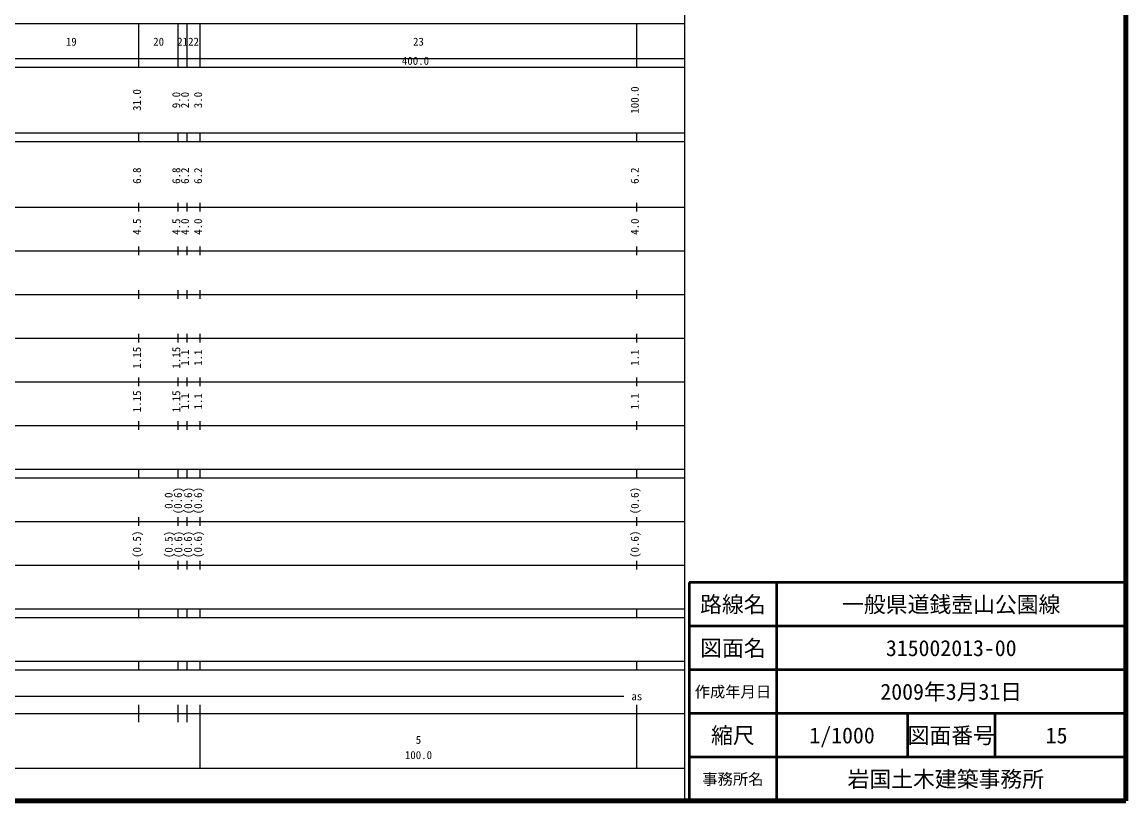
# Model space of a CAD drawing. Units: millimetres on the paper, enlarged 1000 times. Extents: x 62682 to 702682, y -6806 to 353194.
# Drawn here: x 449916 to 702682, y -6806 to 171551 of the extents above; entities that cross this region are included whole.
import ezdxf
from ezdxf.enums import TextEntityAlignment as Align

# ---------------------------------------------------------------- set-up
doc = ezdxf.new("R2010")
doc.units = ezdxf.units.MM
doc.header["$LTSCALE"] = 1000
for name, color, linetype, lineweight in [('M-TTL', 2, 'Continuous', 140), ('M-TTL-BAND', 7, 'Continuous', 25), ('M-TTL-FRAM', 2, 'Continuous', 50), ('M-TTL-LINE', 7, 'Continuous', 50)]:
    doc.layers.add(name, color=color, linetype=linetype, lineweight=lineweight)
doc.layers.add('M-TTL-TXT', color=7, linetype='Continuous')
doc.styles.add('ＭＳ ゴシック', font='')
doc.styles.get('ＭＳ ゴシック').set_extended_font_data('MS Gothic')

msp = doc.modelspace()

# ---------------------------------------------------------------- linework, layer by layer
at = {"layer": 'M-TTL'}
for p, q in [((702682, -6806), (702682, 353194)), ((62682, -6806), (702682, -6806))]:
    msp.add_line(p, q, dxfattribs=at)
at = {"layer": 'M-TTL-BAND'}
for p, q in [((601682, -6806), (601682, 343194)), ((90682, 171194), (601682, 171194)), ((476682, 161194), (476682, 171194)), ((485682, 161194), (485682, 171194)), ((487682, 161194), (487682, 171194)), ((490682, 161194), (490682, 171194)), ((590682, 161194), (590682, 171194)), ((62682, 163194), (601682, 163194)), ((62682, 161194), (601682, 161194)), ((62682, 146194), (601682, 146194)), ((62682, 144194), (601682, 144194)), ((476682, 144194), (476682, 146194)), ((485682, 144194), (485682, 146194)), ((487682, 144194), (487682, 146194)), ((490682, 144194), (490682, 146194)), ((590682, 144194), (590682, 146194)), ((62682, 129194), (601682, 129194)), ((476682, 128194), (476682, 130194)), ((485682, 128194), (485682, 130194)), ((487682, 128194), (487682, 130194)), ((490682, 128194), (490682, 130194)), ((590682, 128194), (590682, 130194)), ((68682, 119194), (601682, 119194)), ((476682, 118194), (476682, 120194)), ((485682, 118194), (485682, 120194)), ((487682, 118194), (487682, 120194)), ((490682, 118194), (490682, 120194)), ((590682, 118194), (590682, 120194)), ((74682, 109194), (601682, 109194)), ((476682, 108194), (476682, 110194)), ((485682, 108194), (485682, 110194)), ((487682, 108194), (487682, 110194)), ((490682, 108194), (490682, 110194)), ((590682, 108194), (590682, 110194)), ((68682, 99194), (601682, 99194)), ((476682, 98194), (476682, 100194)), ((485682, 98194), (485682, 100194)), ((487682, 98194), (487682, 100194)), ((490682, 98194), (490682, 100194)), ((590682, 98194), (590682, 100194)), ((74682, 89194), (601682, 89194)), ((476682, 88194), (476682, 90194)), ((485682, 88194), (485682, 90194)), ((487682, 88194), (487682, 90194)), ((490682, 88194), (490682, 90194)), ((590682, 88194), (590682, 90194)), ((68682, 79194), (601682, 79194)), ((476682, 78194), (476682, 80194)), ((485682, 78194), (485682, 80194)), ((487682, 78194), (487682, 80194)), ((490682, 78194), (490682, 80194)), ((590682, 78194), (590682, 80194)), ((62682, 69194), (601682, 69194)), ((476682, 67194), (476682, 69194)), ((485682, 67194), (485682, 69194)), ((487682, 67194), (487682, 69194)), ((490682, 67194), (490682, 69194)), ((590682, 67194), (590682, 69194)), ((62682, 67194), (601682, 67194)), ((476682, 56194), (476682, 58194)), ((485682, 56194), (485682, 58194)), ((487682, 56194), (487682, 58194)), ((490682, 56194), (490682, 58194)), ((590682, 56194), (590682, 58194)), ((71682, 57194), (601682, 57194)), ((476682, 46194), (476682, 48194)), ((485682, 46194), (485682, 48194)), ((487682, 46194), (487682, 48194)), ((490682, 46194), (490682, 48194)), ((590682, 46194), (590682, 48194)), ((62682, 47194), (601682, 47194)), ((62682, 37194), (601682, 37194)), ((476682, 35194), (476682, 37194)), ((485682, 35194), (485682, 37194)), ((487682, 35194), (487682, 37194)), ((490682, 35194), (490682, 37194)), ((590682, 35194), (590682, 37194)), ((62682, 35194), (601682, 35194)), ((62682, 25194), (601682, 25194)), ((62682, 23194), (601682, 23194)), ((476682, 23194), (476682, 25194)), ((485682, 23194), (485682, 25194)), ((487682, 23194), (487682, 25194)), ((490682, 23194), (490682, 25194)), ((590682, 23194), (590682, 25194)), ((284182, 17194), (587682, 17194)), ((476682, 11194), (476682, 15194)), ((485682, 11194), (485682, 15194)), ((487682, 11194), (487682, 15194)), ((490682, 694), (490682, 15194)), ((590682, 694), (590682, 15194)), ((62682, 13194), (601682, 13194)), ((90682, 694), (601682, 694))]:
    msp.add_line(p, q, dxfattribs=at)
at = {"layer": 'M-TTL-FRAM'}
for p, q in [((702682, 43194), (602682, 43194)), ((602682, 43194), (602682, -6806))]:
    msp.add_line(p, q, dxfattribs=at)
at = {"layer": 'M-TTL-LINE'}
for p, q in [((622682, 43194), (622682, -6806)), ((702682, 33194), (602682, 33194)), ((702682, 23194), (602682, 23194)), ((702682, 13194), (602682, 13194)), ((652682, 13194), (652682, 3194)), ((672682, 13194), (672682, 3194)), ((702682, 3194), (602682, 3194))]:
    msp.add_line(p, q, dxfattribs=at)

# ---------------------------------------------------------------- texts
at = {"layer": 'M-TTL-BAND', "style": 'ＭＳ ゴシック'}
for s, p in [('19', (461182, 165599)), ('20', (481182, 165599)), ('21', (486682, 165599)), ('22', (489182, 165599)), ('23', (540682, 165599)), ('400.0', (539996, 161210)), ('as', (590682, 15694)), ('5', (540682, 5717)), ('100.0', (540682, 2227))]:
    msp.add_text(s, height=1833, dxfattribs=at).set_placement(p, align=Align.BOTTOM_CENTER)
for s, p in [('31.0', (477682, 153694)), ('9.0', (486682, 153694)), ('2.0', (488682, 153694)), ('3.0', (491682, 153694)), ('100.0', (591682, 153694)), ('6.8', (477682, 136368)), ('6.8', (486682, 136368)), ('6.2', (488682, 136368)), ('6.2', (491682, 136368)), ('6.2', (591682, 136368)), ('4.5', (477682, 124694)), ('4.5', (486682, 124694)), ('4.0', (488682, 124694)), ('4.0', (491682, 124694)), ('4.0', (591682, 124694)), ('1.15', (477682, 94694)), ('1.15', (486682, 94694)), ('1.1', (488682, 94694)), ('1.1', (491682, 94694)), ('1.1', (591682, 94694)), ('1.15', (477682, 84694)), ('1.15', (486682, 84694)), ('1.1', (488682, 84694)), ('1.1', (491682, 84694)), ('1.1', (591682, 84694)), ('0.0', (484939, 61960)), ('(0.6)', (487064, 61960)), ('(0.6)', (489402, 61960)), ('(0.6)', (491682, 61958)), ('(0.6)', (591682, 61958)), ('(0.5)', (477682, 51958)), ('(0.5)', (484939, 51916)), ('(0.6)', (487149, 51916)), ('(0.6)', (489359, 51916)), ('(0.6)', (491682, 51958)), ('(0.6)', (591682, 51958))]:
    msp.add_text(s, height=1833, rotation=90, dxfattribs=at).set_placement(p, align=Align.BOTTOM_CENTER)
at = {"layer": 'M-TTL-TXT', "style": 'ＭＳ ゴシック'}
for s, height, p in [('路線名', 3666, (612682, 38194)), ('路線名', 3666, (612682, 38194)), ('一般県道銭壺山公園線', 3666, (662682, 38194)), ('図面名', 3666, (612682, 28194)), ('図面名', 3666, (612682, 28194)), ('315002013-00', 3666, (662682, 28194)), ('2009年3月31日', 3666, (662682, 18194)), ('作成年月日', 2566, (612682, 18194)), ('作成年月日', 2566, (612682, 18194)), ('縮尺', 3666, (612682, 8194)), ('縮尺', 3666, (612682, 8194)), ('1/1000', 3666, (637682, 8194)), ('図面番号', 3666, (662682, 8194)), ('図面番号', 3666, (662682, 8194)), ('15', 3666, (686807, 8194)), ('岩国土木建築事務所 ', 3666, (662682, -1806)), ('事務所名', 2566, (612682, -1806)), ('事務所名', 2566, (612682, -1806))]:
    msp.add_text(s, height=height, dxfattribs=at).set_placement(p, align=Align.MIDDLE_CENTER)

doc.saveas('drawing.dxf')
